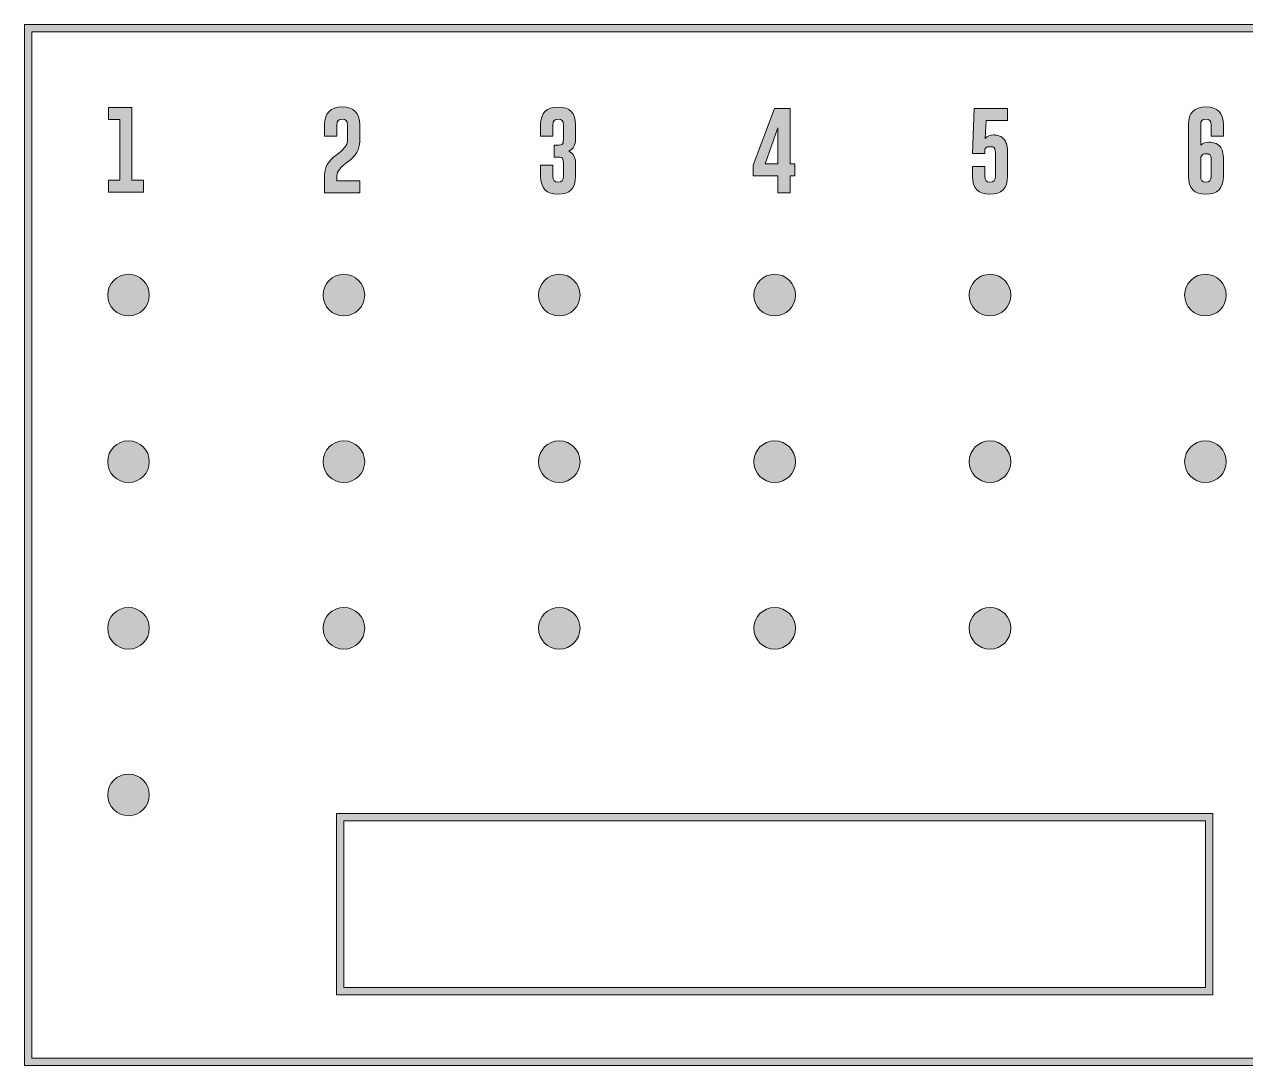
# Model space of a CAD drawing. Header units: inches. Extents: x 0 to 23.2, y -12.5 to 0.
# Drawn here: x 0 to 14.67, y -12.5 to 0 of the extents above; entities that cross this region are included whole.
import ezdxf

# ---------------------------------------------------------------- set-up
doc = ezdxf.new("R2010")
doc.units = ezdxf.units.IN
doc.header["$MEASUREMENT"] = 0
for name, color, linetype in [('Concentration', 7, 'Continuous'), ('Dots', 7, 'Continuous'), ('Numbers', 7, 'Continuous')]:
    doc.layers.add(name, color=color, linetype=linetype)

# ---------------------------------------------------------------- blocks, each defined once
blk = doc.blocks.new('block 2')
at = {"layer": 'Numbers', "true_color": 0x231f20}
h = blk.add_hatch(color=250, dxfattribs=at)
h.dxf.hatch_style = 2
h.paths.add_polyline_path([(1.292, -0.998), (1.292, -1.868), (1.429, -1.868), (1.429, -2.012), (1.008, -2.012), (1.008, -1.868), (1.145, -1.868), (1.145, -1.142), (1.008, -1.142), (1.008, -0.998)])
at = {"layer": 'Numbers', "lineweight": 0}
blk.add_lwpolyline([(1.292, -0.998), (1.292, -1.868), (1.429, -1.868), (1.429, -2.012), (1.008, -2.012), (1.008, -1.868), (1.145, -1.868), (1.145, -1.142), (1.008, -1.142), (1.008, -0.998), (1.292, -0.998)], dxfattribs=at)
blk = doc.blocks.new('block 3')
at = {"layer": 'Numbers', "true_color": 0x231f20}
h = blk.add_hatch(color=250, dxfattribs=at)
h.dxf.hatch_style = 2
edge = h.paths.add_edge_path()
edge.add_spline(control_points=[(3.606, -1.804), (3.606, -1.713), (3.652, -1.634), (3.743, -1.569), (3.834, -1.504), (3.88, -1.449), (3.88, -1.403), (3.88, -1.403), (3.88, -1.204), (3.88, -1.204), (3.88, -1.159), (3.859, -1.136), (3.817, -1.136), (3.817, -1.136), (3.816, -1.136), (3.816, -1.136), (3.774, -1.136), (3.753, -1.159), (3.753, -1.204), (3.753, -1.204), (3.753, -1.34), (3.753, -1.34), (3.753, -1.34), (3.606, -1.34), (3.606, -1.34), (3.606, -1.34), (3.606, -1.204), (3.606, -1.204), (3.606, -1.062), (3.676, -0.991), (3.816, -0.991), (3.956, -0.991), (4.027, -1.062), (4.027, -1.204), (4.027, -1.204), (4.027, -1.407), (4.027, -1.407), (4.027, -1.5), (3.981, -1.579), (3.89, -1.645), (3.798, -1.71), (3.753, -1.767), (3.753, -1.816), (3.753, -1.816), (3.753, -1.877), (3.753, -1.877), (3.753, -1.877), (4.027, -1.877), (4.027, -1.877), (4.027, -1.877), (4.027, -2.021), (4.027, -2.021), (4.027, -2.021), (3.606, -2.021), (3.606, -2.021), (3.606, -2.021), (3.606, -1.804), (3.606, -1.804)], knot_values=[0, 0, 0, 0, 1, 1, 1, 2, 2, 2, 3, 3, 3, 4, 4, 4, 5, 5, 5, 6, 6, 6, 7, 7, 7, 8, 8, 8, 9, 9, 9, 10, 10, 10, 11, 11, 11, 12, 12, 12, 13, 13, 13, 14, 14, 14, 15, 15, 15, 16, 16, 16, 17, 17, 17, 18, 18, 18, 19, 19, 19, 19], degree=3, periodic=1)
at = {"layer": 'Numbers', "lineweight": 0}
blk.add_open_spline([(3.606, -1.804), (3.606, -1.713), (3.652, -1.634), (3.743, -1.569), (3.834, -1.504), (3.88, -1.449), (3.88, -1.403), (3.88, -1.403), (3.88, -1.204), (3.88, -1.204), (3.88, -1.159), (3.859, -1.136), (3.817, -1.136), (3.817, -1.136), (3.816, -1.136), (3.816, -1.136), (3.774, -1.136), (3.753, -1.159), (3.753, -1.204), (3.753, -1.204), (3.753, -1.34), (3.753, -1.34), (3.753, -1.34), (3.606, -1.34), (3.606, -1.34), (3.606, -1.34), (3.606, -1.204), (3.606, -1.204), (3.606, -1.062), (3.676, -0.991), (3.816, -0.991), (3.956, -0.991), (4.027, -1.062), (4.027, -1.204), (4.027, -1.204), (4.027, -1.407), (4.027, -1.407), (4.027, -1.5), (3.981, -1.579), (3.89, -1.645), (3.798, -1.71), (3.753, -1.767), (3.753, -1.816), (3.753, -1.816), (3.753, -1.877), (3.753, -1.877), (3.753, -1.877), (4.027, -1.877), (4.027, -1.877), (4.027, -1.877), (4.027, -2.021), (4.027, -2.021), (4.027, -2.021), (3.606, -2.021), (3.606, -2.021), (3.606, -2.021), (3.606, -1.804), (3.606, -1.804)], degree=3, knots=[0, 0, 0, 0, 1, 1, 1, 2, 2, 2, 3, 3, 3, 4, 4, 4, 5, 5, 5, 6, 6, 6, 7, 7, 7, 8, 8, 8, 9, 9, 9, 10, 10, 10, 11, 11, 11, 12, 12, 12, 13, 13, 13, 14, 14, 14, 15, 15, 15, 16, 16, 16, 17, 17, 17, 18, 18, 18, 19, 19, 19, 19], dxfattribs=at)
blk = doc.blocks.new('block 4')
at = {"layer": 'Numbers', "true_color": 0x231f20}
h = blk.add_hatch(color=250, dxfattribs=at)
h.dxf.hatch_style = 2
edge = h.paths.add_edge_path()
edge.add_spline(control_points=[(6.474, -1.204), (6.474, -1.159), (6.453, -1.136), (6.41, -1.136), (6.41, -1.136), (6.409, -1.136), (6.409, -1.136), (6.367, -1.136), (6.346, -1.159), (6.346, -1.204), (6.346, -1.204), (6.346, -1.34), (6.346, -1.34), (6.346, -1.34), (6.2, -1.34), (6.2, -1.34), (6.2, -1.34), (6.2, -1.204), (6.2, -1.204), (6.2, -1.063), (6.27, -0.992), (6.41, -0.992), (6.55, -0.992), (6.62, -1.063), (6.62, -1.204), (6.62, -1.204), (6.62, -1.381), (6.62, -1.381), (6.62, -1.447), (6.594, -1.494), (6.54, -1.522), (6.594, -1.549), (6.62, -1.596), (6.62, -1.663), (6.62, -1.663), (6.62, -1.825), (6.62, -1.825), (6.62, -1.967), (6.55, -2.038), (6.41, -2.038), (6.27, -2.038), (6.2, -1.967), (6.2, -1.825), (6.2, -1.825), (6.2, -1.689), (6.2, -1.689), (6.2, -1.689), (6.346, -1.689), (6.346, -1.689), (6.346, -1.689), (6.346, -1.825), (6.346, -1.825), (6.346, -1.87), (6.367, -1.893), (6.409, -1.893), (6.409, -1.893), (6.41, -1.893), (6.41, -1.893), (6.453, -1.893), (6.474, -1.87), (6.474, -1.825), (6.474, -1.825), (6.474, -1.663), (6.474, -1.663), (6.474, -1.626), (6.466, -1.604), (6.451, -1.597), (6.443, -1.594), (6.43, -1.592), (6.413, -1.592), (6.413, -1.592), (6.364, -1.592), (6.364, -1.592), (6.364, -1.592), (6.364, -1.448), (6.364, -1.448), (6.364, -1.448), (6.424, -1.448), (6.424, -1.448), (6.438, -1.448), (6.448, -1.446), (6.455, -1.442), (6.468, -1.434), (6.474, -1.414), (6.474, -1.38), (6.474, -1.38), (6.474, -1.204), (6.474, -1.204)], knot_values=[0, 0, 0, 0, 1, 1, 1, 2, 2, 2, 3, 3, 3, 4, 4, 4, 5, 5, 5, 6, 6, 6, 7, 7, 7, 8, 8, 8, 9, 9, 9, 10, 10, 10, 11, 11, 11, 12, 12, 12, 13, 13, 13, 14, 14, 14, 15, 15, 15, 16, 16, 16, 17, 17, 17, 18, 18, 18, 19, 19, 19, 20, 20, 20, 21, 21, 21, 22, 22, 22, 23, 23, 23, 24, 24, 24, 25, 25, 25, 26, 26, 26, 27, 27, 27, 28, 28, 28, 29, 29, 29, 29], degree=3, periodic=1)
at = {"layer": 'Numbers', "lineweight": 0}
blk.add_open_spline([(6.474, -1.204), (6.474, -1.159), (6.453, -1.136), (6.41, -1.136), (6.41, -1.136), (6.409, -1.136), (6.409, -1.136), (6.367, -1.136), (6.346, -1.159), (6.346, -1.204), (6.346, -1.204), (6.346, -1.34), (6.346, -1.34), (6.346, -1.34), (6.2, -1.34), (6.2, -1.34), (6.2, -1.34), (6.2, -1.204), (6.2, -1.204), (6.2, -1.063), (6.27, -0.992), (6.41, -0.992), (6.55, -0.992), (6.62, -1.063), (6.62, -1.204), (6.62, -1.204), (6.62, -1.381), (6.62, -1.381), (6.62, -1.447), (6.594, -1.494), (6.54, -1.522), (6.594, -1.549), (6.62, -1.596), (6.62, -1.663), (6.62, -1.663), (6.62, -1.825), (6.62, -1.825), (6.62, -1.967), (6.55, -2.038), (6.41, -2.038), (6.27, -2.038), (6.2, -1.967), (6.2, -1.825), (6.2, -1.825), (6.2, -1.689), (6.2, -1.689), (6.2, -1.689), (6.346, -1.689), (6.346, -1.689), (6.346, -1.689), (6.346, -1.825), (6.346, -1.825), (6.346, -1.87), (6.367, -1.893), (6.409, -1.893), (6.409, -1.893), (6.41, -1.893), (6.41, -1.893), (6.453, -1.893), (6.474, -1.87), (6.474, -1.825), (6.474, -1.825), (6.474, -1.663), (6.474, -1.663), (6.474, -1.626), (6.466, -1.604), (6.451, -1.597), (6.443, -1.594), (6.43, -1.592), (6.413, -1.592), (6.413, -1.592), (6.364, -1.592), (6.364, -1.592), (6.364, -1.592), (6.364, -1.448), (6.364, -1.448), (6.364, -1.448), (6.424, -1.448), (6.424, -1.448), (6.438, -1.448), (6.448, -1.446), (6.455, -1.442), (6.468, -1.434), (6.474, -1.414), (6.474, -1.38), (6.474, -1.38), (6.474, -1.204), (6.474, -1.204)], degree=3, knots=[0, 0, 0, 0, 1, 1, 1, 2, 2, 2, 3, 3, 3, 4, 4, 4, 5, 5, 5, 6, 6, 6, 7, 7, 7, 8, 8, 8, 9, 9, 9, 10, 10, 10, 11, 11, 11, 12, 12, 12, 13, 13, 13, 14, 14, 14, 15, 15, 15, 16, 16, 16, 17, 17, 17, 18, 18, 18, 19, 19, 19, 20, 20, 20, 21, 21, 21, 22, 22, 22, 23, 23, 23, 24, 24, 24, 25, 25, 25, 26, 26, 26, 27, 27, 27, 28, 28, 28, 29, 29, 29, 29], dxfattribs=at)
blk = doc.blocks.new('block 5')
at = {"layer": 'Numbers', "true_color": 0x231f20}
h = blk.add_hatch(color=250, dxfattribs=at)
h.dxf.hatch_style = 2
h.paths.add_polyline_path([(9.196, -1.008), (9.196, -1.673), (9.253, -1.673), (9.253, -1.817), (9.196, -1.817), (9.196, -2.022), (9.05, -2.022), (9.05, -1.817), (8.754, -1.817), (8.754, -1.689), (9.01, -1.008)])
h.paths.add_polyline_path([(8.898, -1.673), (9.05, -1.673), (9.05, -1.242)])
at = {"layer": 'Numbers', "lineweight": 0}
for points in [[(9.196, -1.008), (9.196, -1.673), (9.253, -1.673), (9.253, -1.817), (9.196, -1.817), (9.196, -2.022), (9.05, -2.022), (9.05, -1.817), (8.754, -1.817), (8.754, -1.689), (9.01, -1.008), (9.196, -1.008)], [(8.898, -1.673), (9.05, -1.673), (9.05, -1.242), (8.898, -1.673)]]:
    blk.add_lwpolyline(points, dxfattribs=at)
blk = doc.blocks.new('block 6')
at = {"layer": 'Numbers', "true_color": 0x231f20}
h = blk.add_hatch(color=250, dxfattribs=at)
h.dxf.hatch_style = 2
edge = h.paths.add_edge_path()
edge.add_spline(control_points=[(11.662, -1.537), (11.662, -1.501), (11.654, -1.48), (11.639, -1.473), (11.631, -1.469), (11.617, -1.468), (11.599, -1.468), (11.595, -1.468), (11.59, -1.468), (11.585, -1.468), (11.555, -1.469), (11.539, -1.483), (11.535, -1.508), (11.535, -1.508), (11.534, -1.549), (11.534, -1.549), (11.534, -1.549), (11.388, -1.549), (11.388, -1.549), (11.388, -1.549), (11.409, -1.008), (11.409, -1.008), (11.409, -1.008), (11.808, -1.008), (11.808, -1.008), (11.808, -1.008), (11.808, -1.152), (11.808, -1.152), (11.808, -1.152), (11.55, -1.152), (11.55, -1.152), (11.55, -1.152), (11.54, -1.37), (11.54, -1.37), (11.564, -1.341), (11.598, -1.327), (11.641, -1.327), (11.647, -1.327), (11.653, -1.327), (11.659, -1.328), (11.71, -1.333), (11.749, -1.353), (11.775, -1.39), (11.797, -1.419), (11.808, -1.468), (11.808, -1.537), (11.808, -1.537), (11.808, -1.825), (11.808, -1.825), (11.808, -1.967), (11.738, -2.038), (11.597, -2.038), (11.458, -2.038), (11.388, -1.967), (11.388, -1.825), (11.388, -1.825), (11.388, -1.705), (11.388, -1.705), (11.388, -1.705), (11.534, -1.705), (11.534, -1.705), (11.534, -1.705), (11.534, -1.825), (11.534, -1.825), (11.534, -1.87), (11.555, -1.893), (11.597, -1.893), (11.597, -1.893), (11.598, -1.893), (11.598, -1.893), (11.64, -1.893), (11.662, -1.87), (11.662, -1.825), (11.662, -1.825), (11.662, -1.537), (11.662, -1.537)], knot_values=[0, 0, 0, 0, 1, 1, 1, 2, 2, 2, 3, 3, 3, 4, 4, 4, 5, 5, 5, 6, 6, 6, 7, 7, 7, 8, 8, 8, 9, 9, 9, 10, 10, 10, 11, 11, 11, 12, 12, 12, 13, 13, 13, 14, 14, 14, 15, 15, 15, 16, 16, 16, 17, 17, 17, 18, 18, 18, 19, 19, 19, 20, 20, 20, 21, 21, 21, 22, 22, 22, 23, 23, 23, 24, 24, 24, 25, 25, 25, 25], degree=3, periodic=1)
at = {"layer": 'Numbers', "lineweight": 0}
blk.add_open_spline([(11.662, -1.537), (11.662, -1.501), (11.654, -1.48), (11.639, -1.473), (11.631, -1.469), (11.617, -1.468), (11.599, -1.468), (11.595, -1.468), (11.59, -1.468), (11.585, -1.468), (11.555, -1.469), (11.539, -1.483), (11.535, -1.508), (11.535, -1.508), (11.534, -1.549), (11.534, -1.549), (11.534, -1.549), (11.388, -1.549), (11.388, -1.549), (11.388, -1.549), (11.409, -1.008), (11.409, -1.008), (11.409, -1.008), (11.808, -1.008), (11.808, -1.008), (11.808, -1.008), (11.808, -1.152), (11.808, -1.152), (11.808, -1.152), (11.55, -1.152), (11.55, -1.152), (11.55, -1.152), (11.54, -1.37), (11.54, -1.37), (11.564, -1.341), (11.598, -1.327), (11.641, -1.327), (11.647, -1.327), (11.653, -1.327), (11.659, -1.328), (11.71, -1.333), (11.749, -1.353), (11.775, -1.39), (11.797, -1.419), (11.808, -1.468), (11.808, -1.537), (11.808, -1.537), (11.808, -1.825), (11.808, -1.825), (11.808, -1.967), (11.738, -2.038), (11.597, -2.038), (11.458, -2.038), (11.388, -1.967), (11.388, -1.825), (11.388, -1.825), (11.388, -1.705), (11.388, -1.705), (11.388, -1.705), (11.534, -1.705), (11.534, -1.705), (11.534, -1.705), (11.534, -1.825), (11.534, -1.825), (11.534, -1.87), (11.555, -1.893), (11.597, -1.893), (11.597, -1.893), (11.598, -1.893), (11.598, -1.893), (11.64, -1.893), (11.662, -1.87), (11.662, -1.825), (11.662, -1.825), (11.662, -1.537), (11.662, -1.537)], degree=3, knots=[0, 0, 0, 0, 1, 1, 1, 2, 2, 2, 3, 3, 3, 4, 4, 4, 5, 5, 5, 6, 6, 6, 7, 7, 7, 8, 8, 8, 9, 9, 9, 10, 10, 10, 11, 11, 11, 12, 12, 12, 13, 13, 13, 14, 14, 14, 15, 15, 15, 16, 16, 16, 17, 17, 17, 18, 18, 18, 19, 19, 19, 20, 20, 20, 21, 21, 21, 22, 22, 22, 23, 23, 23, 24, 24, 24, 25, 25, 25, 25], dxfattribs=at)
blk = doc.blocks.new('block 7')
at = {"layer": 'Numbers', "true_color": 0x231f20}
h = blk.add_hatch(color=250, dxfattribs=at)
h.dxf.hatch_style = 2
edge = h.paths.add_edge_path()
edge.add_spline(control_points=[(14.128, -1.451), (14.155, -1.427), (14.188, -1.414), (14.228, -1.414), (14.236, -1.414), (14.243, -1.415), (14.251, -1.415), (14.297, -1.42), (14.334, -1.437), (14.361, -1.466), (14.388, -1.495), (14.401, -1.547), (14.401, -1.623), (14.401, -1.623), (14.401, -1.825), (14.401, -1.825), (14.401, -1.967), (14.331, -2.038), (14.191, -2.038), (14.051, -2.038), (13.981, -1.967), (13.981, -1.825), (13.981, -1.825), (13.981, -1.205), (13.981, -1.205), (13.981, -1.062), (14.051, -0.991), (14.191, -0.991), (14.331, -0.991), (14.401, -1.062), (14.401, -1.205), (14.401, -1.205), (14.401, -1.34), (14.401, -1.34), (14.401, -1.34), (14.255, -1.34), (14.255, -1.34), (14.255, -1.34), (14.255, -1.205), (14.255, -1.205), (14.255, -1.159), (14.234, -1.136), (14.192, -1.136), (14.192, -1.136), (14.191, -1.136), (14.191, -1.136), (14.149, -1.136), (14.128, -1.159), (14.128, -1.205), (14.128, -1.205), (14.128, -1.451), (14.128, -1.451)], knot_values=[0, 0, 0, 0, 1, 1, 1, 2, 2, 2, 3, 3, 3, 4, 4, 4, 5, 5, 5, 6, 6, 6, 7, 7, 7, 8, 8, 8, 9, 9, 9, 10, 10, 10, 11, 11, 11, 12, 12, 12, 13, 13, 13, 14, 14, 14, 15, 15, 15, 16, 16, 16, 17, 17, 17, 17], degree=3, periodic=1)
edge = h.paths.add_edge_path()
edge.add_spline(control_points=[(14.255, -1.623), (14.255, -1.587), (14.248, -1.566), (14.232, -1.56), (14.224, -1.556), (14.211, -1.554), (14.193, -1.554), (14.188, -1.554), (14.184, -1.554), (14.179, -1.554), (14.145, -1.556), (14.128, -1.579), (14.128, -1.623), (14.128, -1.623), (14.128, -1.825), (14.128, -1.825), (14.128, -1.87), (14.149, -1.893), (14.191, -1.893), (14.234, -1.893), (14.255, -1.87), (14.255, -1.825), (14.255, -1.825), (14.255, -1.623), (14.255, -1.623)], knot_values=[0, 0, 0, 0, 1, 1, 1, 2, 2, 2, 3, 3, 3, 4, 4, 4, 5, 5, 5, 6, 6, 6, 7, 7, 7, 8, 8, 8, 8], degree=3, periodic=1)
at = {"layer": 'Numbers', "lineweight": 0}
for points, knots in [([(14.128, -1.451), (14.155, -1.427), (14.188, -1.414), (14.228, -1.414), (14.236, -1.414), (14.243, -1.415), (14.251, -1.415), (14.297, -1.42), (14.334, -1.437), (14.361, -1.466), (14.388, -1.495), (14.401, -1.547), (14.401, -1.623), (14.401, -1.623), (14.401, -1.825), (14.401, -1.825), (14.401, -1.967), (14.331, -2.038), (14.191, -2.038), (14.051, -2.038), (13.981, -1.967), (13.981, -1.825), (13.981, -1.825), (13.981, -1.205), (13.981, -1.205), (13.981, -1.062), (14.051, -0.991), (14.191, -0.991), (14.331, -0.991), (14.401, -1.062), (14.401, -1.205), (14.401, -1.205), (14.401, -1.34), (14.401, -1.34), (14.401, -1.34), (14.255, -1.34), (14.255, -1.34), (14.255, -1.34), (14.255, -1.205), (14.255, -1.205), (14.255, -1.159), (14.234, -1.136), (14.192, -1.136), (14.192, -1.136), (14.191, -1.136), (14.191, -1.136), (14.149, -1.136), (14.128, -1.159), (14.128, -1.205), (14.128, -1.205), (14.128, -1.451), (14.128, -1.451)], [0, 0, 0, 0, 1, 1, 1, 2, 2, 2, 3, 3, 3, 4, 4, 4, 5, 5, 5, 6, 6, 6, 7, 7, 7, 8, 8, 8, 9, 9, 9, 10, 10, 10, 11, 11, 11, 12, 12, 12, 13, 13, 13, 14, 14, 14, 15, 15, 15, 16, 16, 16, 17, 17, 17, 17]), ([(14.255, -1.623), (14.255, -1.587), (14.248, -1.566), (14.232, -1.56), (14.224, -1.556), (14.211, -1.554), (14.193, -1.554), (14.188, -1.554), (14.184, -1.554), (14.179, -1.554), (14.145, -1.556), (14.128, -1.579), (14.128, -1.623), (14.128, -1.623), (14.128, -1.825), (14.128, -1.825), (14.128, -1.87), (14.149, -1.893), (14.191, -1.893), (14.234, -1.893), (14.255, -1.87), (14.255, -1.825), (14.255, -1.825), (14.255, -1.623), (14.255, -1.623)], [0, 0, 0, 0, 1, 1, 1, 2, 2, 2, 3, 3, 3, 4, 4, 4, 5, 5, 5, 6, 6, 6, 7, 7, 7, 8, 8, 8, 8])]:
    blk.add_open_spline(points, degree=3, knots=knots, dxfattribs=at)
blk = doc.blocks.new('block 11')
at = {"layer": 'Dots', "true_color": 0x231f20}
h = blk.add_hatch(color=250, dxfattribs=at)
h.dxf.hatch_style = 2
edge = h.paths.add_edge_path()
edge.add_spline(control_points=[(1.5, -3.25), (1.5, -3.388), (1.388, -3.5), (1.25, -3.5), (1.112, -3.5), (1, -3.388), (1, -3.25), (1, -3.112), (1.112, -3), (1.25, -3), (1.388, -3), (1.5, -3.112), (1.5, -3.25)], knot_values=[0, 0, 0, 0, 1, 1, 1, 2, 2, 2, 3, 3, 3, 4, 4, 4, 4], degree=3, periodic=1)
h = blk.add_hatch(color=250, dxfattribs=at)
h.dxf.hatch_style = 2
edge = h.paths.add_edge_path()
edge.add_spline(control_points=[(1.5, -5.25), (1.5, -5.388), (1.388, -5.5), (1.25, -5.5), (1.112, -5.5), (1, -5.388), (1, -5.25), (1, -5.112), (1.112, -5), (1.25, -5), (1.388, -5), (1.5, -5.112), (1.5, -5.25)], knot_values=[0, 0, 0, 0, 1, 1, 1, 2, 2, 2, 3, 3, 3, 4, 4, 4, 4], degree=3, periodic=1)
h = blk.add_hatch(color=250, dxfattribs=at)
h.dxf.hatch_style = 2
edge = h.paths.add_edge_path()
edge.add_spline(control_points=[(1.5, -7.25), (1.5, -7.388), (1.388, -7.5), (1.25, -7.5), (1.112, -7.5), (1, -7.388), (1, -7.25), (1, -7.112), (1.112, -7), (1.25, -7), (1.388, -7), (1.5, -7.112), (1.5, -7.25)], knot_values=[0, 0, 0, 0, 1, 1, 1, 2, 2, 2, 3, 3, 3, 4, 4, 4, 4], degree=3, periodic=1)
h = blk.add_hatch(color=250, dxfattribs=at)
h.dxf.hatch_style = 2
edge = h.paths.add_edge_path()
edge.add_spline(control_points=[(1.5, -9.25), (1.5, -9.388), (1.388, -9.5), (1.25, -9.5), (1.112, -9.5), (1, -9.388), (1, -9.25), (1, -9.112), (1.112, -9), (1.25, -9), (1.388, -9), (1.5, -9.112), (1.5, -9.25)], knot_values=[0, 0, 0, 0, 1, 1, 1, 2, 2, 2, 3, 3, 3, 4, 4, 4, 4], degree=3, periodic=1)
at = {"layer": 'Dots', "lineweight": 0}
for points in [[(1.5, -3.25), (1.5, -3.388), (1.388, -3.5), (1.25, -3.5), (1.112, -3.5), (1, -3.388), (1, -3.25), (1, -3.112), (1.112, -3), (1.25, -3), (1.388, -3), (1.5, -3.112), (1.5, -3.25)], [(1.5, -5.25), (1.5, -5.388), (1.388, -5.5), (1.25, -5.5), (1.112, -5.5), (1, -5.388), (1, -5.25), (1, -5.112), (1.112, -5), (1.25, -5), (1.388, -5), (1.5, -5.112), (1.5, -5.25)], [(1.5, -7.25), (1.5, -7.388), (1.388, -7.5), (1.25, -7.5), (1.112, -7.5), (1, -7.388), (1, -7.25), (1, -7.112), (1.112, -7), (1.25, -7), (1.388, -7), (1.5, -7.112), (1.5, -7.25)], [(1.5, -9.25), (1.5, -9.388), (1.388, -9.5), (1.25, -9.5), (1.112, -9.5), (1, -9.388), (1, -9.25), (1, -9.112), (1.112, -9), (1.25, -9), (1.388, -9), (1.5, -9.112), (1.5, -9.25)]]:
    blk.add_open_spline(points, degree=3, knots=[0, 0, 0, 0, 1, 1, 1, 2, 2, 2, 3, 3, 3, 4, 4, 4, 4], dxfattribs=at)
blk = doc.blocks.new('block 12')
at = {"layer": 'Dots', "true_color": 0x231f20}
h = blk.add_hatch(color=250, dxfattribs=at)
h.dxf.hatch_style = 2
edge = h.paths.add_edge_path()
edge.add_spline(control_points=[(4.087, -3.25), (4.087, -3.388), (3.975, -3.5), (3.837, -3.5), (3.699, -3.5), (3.587, -3.388), (3.587, -3.25), (3.587, -3.112), (3.699, -3), (3.837, -3), (3.975, -3), (4.087, -3.112), (4.087, -3.25)], knot_values=[0, 0, 0, 0, 1, 1, 1, 2, 2, 2, 3, 3, 3, 4, 4, 4, 4], degree=3, periodic=1)
h = blk.add_hatch(color=250, dxfattribs=at)
h.dxf.hatch_style = 2
edge = h.paths.add_edge_path()
edge.add_spline(control_points=[(4.087, -5.25), (4.087, -5.388), (3.975, -5.5), (3.837, -5.5), (3.699, -5.5), (3.587, -5.388), (3.587, -5.25), (3.587, -5.112), (3.699, -5), (3.837, -5), (3.975, -5), (4.087, -5.112), (4.087, -5.25)], knot_values=[0, 0, 0, 0, 1, 1, 1, 2, 2, 2, 3, 3, 3, 4, 4, 4, 4], degree=3, periodic=1)
h = blk.add_hatch(color=250, dxfattribs=at)
h.dxf.hatch_style = 2
edge = h.paths.add_edge_path()
edge.add_spline(control_points=[(4.087, -7.25), (4.087, -7.388), (3.975, -7.5), (3.837, -7.5), (3.699, -7.5), (3.587, -7.388), (3.587, -7.25), (3.587, -7.112), (3.699, -7), (3.837, -7), (3.975, -7), (4.087, -7.112), (4.087, -7.25)], knot_values=[0, 0, 0, 0, 1, 1, 1, 2, 2, 2, 3, 3, 3, 4, 4, 4, 4], degree=3, periodic=1)
at = {"layer": 'Dots', "lineweight": 0}
for points in [[(4.087, -3.25), (4.087, -3.388), (3.975, -3.5), (3.837, -3.5), (3.699, -3.5), (3.587, -3.388), (3.587, -3.25), (3.587, -3.112), (3.699, -3), (3.837, -3), (3.975, -3), (4.087, -3.112), (4.087, -3.25)], [(4.087, -5.25), (4.087, -5.388), (3.975, -5.5), (3.837, -5.5), (3.699, -5.5), (3.587, -5.388), (3.587, -5.25), (3.587, -5.112), (3.699, -5), (3.837, -5), (3.975, -5), (4.087, -5.112), (4.087, -5.25)], [(4.087, -7.25), (4.087, -7.388), (3.975, -7.5), (3.837, -7.5), (3.699, -7.5), (3.587, -7.388), (3.587, -7.25), (3.587, -7.112), (3.699, -7), (3.837, -7), (3.975, -7), (4.087, -7.112), (4.087, -7.25)]]:
    blk.add_open_spline(points, degree=3, knots=[0, 0, 0, 0, 1, 1, 1, 2, 2, 2, 3, 3, 3, 4, 4, 4, 4], dxfattribs=at)
blk = doc.blocks.new('block 13')
at = {"layer": 'Dots', "true_color": 0x231f20}
h = blk.add_hatch(color=250, dxfattribs=at)
h.dxf.hatch_style = 2
edge = h.paths.add_edge_path()
edge.add_spline(control_points=[(6.674, -3.25), (6.674, -3.388), (6.562, -3.5), (6.424, -3.5), (6.286, -3.5), (6.174, -3.388), (6.174, -3.25), (6.174, -3.112), (6.286, -3), (6.424, -3), (6.562, -3), (6.674, -3.112), (6.674, -3.25)], knot_values=[0, 0, 0, 0, 1, 1, 1, 2, 2, 2, 3, 3, 3, 4, 4, 4, 4], degree=3, periodic=1)
h = blk.add_hatch(color=250, dxfattribs=at)
h.dxf.hatch_style = 2
edge = h.paths.add_edge_path()
edge.add_spline(control_points=[(6.674, -5.25), (6.674, -5.388), (6.562, -5.5), (6.424, -5.5), (6.286, -5.5), (6.174, -5.388), (6.174, -5.25), (6.174, -5.112), (6.286, -5), (6.424, -5), (6.562, -5), (6.674, -5.112), (6.674, -5.25)], knot_values=[0, 0, 0, 0, 1, 1, 1, 2, 2, 2, 3, 3, 3, 4, 4, 4, 4], degree=3, periodic=1)
h = blk.add_hatch(color=250, dxfattribs=at)
h.dxf.hatch_style = 2
edge = h.paths.add_edge_path()
edge.add_spline(control_points=[(6.674, -7.25), (6.674, -7.388), (6.562, -7.5), (6.424, -7.5), (6.286, -7.5), (6.174, -7.388), (6.174, -7.25), (6.174, -7.112), (6.286, -7), (6.424, -7), (6.562, -7), (6.674, -7.112), (6.674, -7.25)], knot_values=[0, 0, 0, 0, 1, 1, 1, 2, 2, 2, 3, 3, 3, 4, 4, 4, 4], degree=3, periodic=1)
at = {"layer": 'Dots', "lineweight": 0}
for points in [[(6.674, -3.25), (6.674, -3.388), (6.562, -3.5), (6.424, -3.5), (6.286, -3.5), (6.174, -3.388), (6.174, -3.25), (6.174, -3.112), (6.286, -3), (6.424, -3), (6.562, -3), (6.674, -3.112), (6.674, -3.25)], [(6.674, -5.25), (6.674, -5.388), (6.562, -5.5), (6.424, -5.5), (6.286, -5.5), (6.174, -5.388), (6.174, -5.25), (6.174, -5.112), (6.286, -5), (6.424, -5), (6.562, -5), (6.674, -5.112), (6.674, -5.25)], [(6.674, -7.25), (6.674, -7.388), (6.562, -7.5), (6.424, -7.5), (6.286, -7.5), (6.174, -7.388), (6.174, -7.25), (6.174, -7.112), (6.286, -7), (6.424, -7), (6.562, -7), (6.674, -7.112), (6.674, -7.25)]]:
    blk.add_open_spline(points, degree=3, knots=[0, 0, 0, 0, 1, 1, 1, 2, 2, 2, 3, 3, 3, 4, 4, 4, 4], dxfattribs=at)
blk = doc.blocks.new('block 14')
at = {"layer": 'Dots', "true_color": 0x231f20}
h = blk.add_hatch(color=250, dxfattribs=at)
h.dxf.hatch_style = 2
edge = h.paths.add_edge_path()
edge.add_spline(control_points=[(9.261, -3.25), (9.261, -3.388), (9.149, -3.5), (9.011, -3.5), (8.873, -3.5), (8.761, -3.388), (8.761, -3.25), (8.761, -3.112), (8.873, -3), (9.011, -3), (9.149, -3), (9.261, -3.112), (9.261, -3.25)], knot_values=[0, 0, 0, 0, 1, 1, 1, 2, 2, 2, 3, 3, 3, 4, 4, 4, 4], degree=3, periodic=1)
h = blk.add_hatch(color=250, dxfattribs=at)
h.dxf.hatch_style = 2
edge = h.paths.add_edge_path()
edge.add_spline(control_points=[(9.261, -5.25), (9.261, -5.388), (9.149, -5.5), (9.011, -5.5), (8.873, -5.5), (8.761, -5.388), (8.761, -5.25), (8.761, -5.112), (8.873, -5), (9.011, -5), (9.149, -5), (9.261, -5.112), (9.261, -5.25)], knot_values=[0, 0, 0, 0, 1, 1, 1, 2, 2, 2, 3, 3, 3, 4, 4, 4, 4], degree=3, periodic=1)
h = blk.add_hatch(color=250, dxfattribs=at)
h.dxf.hatch_style = 2
edge = h.paths.add_edge_path()
edge.add_spline(control_points=[(9.261, -7.25), (9.261, -7.388), (9.149, -7.5), (9.011, -7.5), (8.873, -7.5), (8.761, -7.388), (8.761, -7.25), (8.761, -7.112), (8.873, -7), (9.011, -7), (9.149, -7), (9.261, -7.112), (9.261, -7.25)], knot_values=[0, 0, 0, 0, 1, 1, 1, 2, 2, 2, 3, 3, 3, 4, 4, 4, 4], degree=3, periodic=1)
at = {"layer": 'Dots', "lineweight": 0}
for points in [[(9.261, -3.25), (9.261, -3.388), (9.149, -3.5), (9.011, -3.5), (8.873, -3.5), (8.761, -3.388), (8.761, -3.25), (8.761, -3.112), (8.873, -3), (9.011, -3), (9.149, -3), (9.261, -3.112), (9.261, -3.25)], [(9.261, -5.25), (9.261, -5.388), (9.149, -5.5), (9.011, -5.5), (8.873, -5.5), (8.761, -5.388), (8.761, -5.25), (8.761, -5.112), (8.873, -5), (9.011, -5), (9.149, -5), (9.261, -5.112), (9.261, -5.25)], [(9.261, -7.25), (9.261, -7.388), (9.149, -7.5), (9.011, -7.5), (8.873, -7.5), (8.761, -7.388), (8.761, -7.25), (8.761, -7.112), (8.873, -7), (9.011, -7), (9.149, -7), (9.261, -7.112), (9.261, -7.25)]]:
    blk.add_open_spline(points, degree=3, knots=[0, 0, 0, 0, 1, 1, 1, 2, 2, 2, 3, 3, 3, 4, 4, 4, 4], dxfattribs=at)
blk = doc.blocks.new('block 15')
at = {"layer": 'Dots', "true_color": 0x231f20}
h = blk.add_hatch(color=250, dxfattribs=at)
h.dxf.hatch_style = 2
edge = h.paths.add_edge_path()
edge.add_spline(control_points=[(11.848, -3.25), (11.848, -3.388), (11.736, -3.5), (11.598, -3.5), (11.46, -3.5), (11.348, -3.388), (11.348, -3.25), (11.348, -3.112), (11.46, -3), (11.598, -3), (11.736, -3), (11.848, -3.112), (11.848, -3.25)], knot_values=[0, 0, 0, 0, 1, 1, 1, 2, 2, 2, 3, 3, 3, 4, 4, 4, 4], degree=3, periodic=1)
h = blk.add_hatch(color=250, dxfattribs=at)
h.dxf.hatch_style = 2
edge = h.paths.add_edge_path()
edge.add_spline(control_points=[(11.848, -5.25), (11.848, -5.388), (11.736, -5.5), (11.598, -5.5), (11.46, -5.5), (11.348, -5.388), (11.348, -5.25), (11.348, -5.112), (11.46, -5), (11.598, -5), (11.736, -5), (11.848, -5.112), (11.848, -5.25)], knot_values=[0, 0, 0, 0, 1, 1, 1, 2, 2, 2, 3, 3, 3, 4, 4, 4, 4], degree=3, periodic=1)
h = blk.add_hatch(color=250, dxfattribs=at)
h.dxf.hatch_style = 2
edge = h.paths.add_edge_path()
edge.add_spline(control_points=[(11.848, -7.25), (11.848, -7.388), (11.736, -7.5), (11.598, -7.5), (11.46, -7.5), (11.348, -7.388), (11.348, -7.25), (11.348, -7.112), (11.46, -7), (11.598, -7), (11.736, -7), (11.848, -7.112), (11.848, -7.25)], knot_values=[0, 0, 0, 0, 1, 1, 1, 2, 2, 2, 3, 3, 3, 4, 4, 4, 4], degree=3, periodic=1)
at = {"layer": 'Dots', "lineweight": 0}
for points in [[(11.848, -3.25), (11.848, -3.388), (11.736, -3.5), (11.598, -3.5), (11.46, -3.5), (11.348, -3.388), (11.348, -3.25), (11.348, -3.112), (11.46, -3), (11.598, -3), (11.736, -3), (11.848, -3.112), (11.848, -3.25)], [(11.848, -5.25), (11.848, -5.388), (11.736, -5.5), (11.598, -5.5), (11.46, -5.5), (11.348, -5.388), (11.348, -5.25), (11.348, -5.112), (11.46, -5), (11.598, -5), (11.736, -5), (11.848, -5.112), (11.848, -5.25)], [(11.848, -7.25), (11.848, -7.388), (11.736, -7.5), (11.598, -7.5), (11.46, -7.5), (11.348, -7.388), (11.348, -7.25), (11.348, -7.112), (11.46, -7), (11.598, -7), (11.736, -7), (11.848, -7.112), (11.848, -7.25)]]:
    blk.add_open_spline(points, degree=3, knots=[0, 0, 0, 0, 1, 1, 1, 2, 2, 2, 3, 3, 3, 4, 4, 4, 4], dxfattribs=at)
blk = doc.blocks.new('block 16')
at = {"layer": 'Dots', "true_color": 0x231f20}
h = blk.add_hatch(color=250, dxfattribs=at)
h.dxf.hatch_style = 2
edge = h.paths.add_edge_path()
edge.add_spline(control_points=[(14.435, -3.25), (14.435, -3.388), (14.323, -3.5), (14.185, -3.5), (14.047, -3.5), (13.935, -3.388), (13.935, -3.25), (13.935, -3.112), (14.047, -3), (14.185, -3), (14.323, -3), (14.435, -3.112), (14.435, -3.25)], knot_values=[0, 0, 0, 0, 1, 1, 1, 2, 2, 2, 3, 3, 3, 4, 4, 4, 4], degree=3, periodic=1)
h = blk.add_hatch(color=250, dxfattribs=at)
h.dxf.hatch_style = 2
edge = h.paths.add_edge_path()
edge.add_spline(control_points=[(14.435, -5.25), (14.435, -5.388), (14.323, -5.5), (14.185, -5.5), (14.047, -5.5), (13.935, -5.388), (13.935, -5.25), (13.935, -5.112), (14.047, -5), (14.185, -5), (14.323, -5), (14.435, -5.112), (14.435, -5.25)], knot_values=[0, 0, 0, 0, 1, 1, 1, 2, 2, 2, 3, 3, 3, 4, 4, 4, 4], degree=3, periodic=1)
at = {"layer": 'Dots', "lineweight": 0}
for points in [[(14.435, -3.25), (14.435, -3.388), (14.323, -3.5), (14.185, -3.5), (14.047, -3.5), (13.935, -3.388), (13.935, -3.25), (13.935, -3.112), (14.047, -3), (14.185, -3), (14.323, -3), (14.435, -3.112), (14.435, -3.25)], [(14.435, -5.25), (14.435, -5.388), (14.323, -5.5), (14.185, -5.5), (14.047, -5.5), (13.935, -5.388), (13.935, -5.25), (13.935, -5.112), (14.047, -5), (14.185, -5), (14.323, -5), (14.435, -5.112), (14.435, -5.25)]]:
    blk.add_open_spline(points, degree=3, knots=[0, 0, 0, 0, 1, 1, 1, 2, 2, 2, 3, 3, 3, 4, 4, 4, 4], dxfattribs=at)
blk = doc.blocks.new('block 17')
at = {"layer": 'Dots', "true_color": 0x231f20}
h = blk.add_hatch(color=250, dxfattribs=at)
h.dxf.hatch_style = 2
h.paths.add_polyline_path([(14.273, -9.474), (14.185, -9.474), (3.837, -9.474), (3.749, -9.474), (3.749, -9.562), (3.749, -11.562), (3.749, -11.65), (3.837, -11.65), (14.185, -11.65), (14.273, -11.65), (14.273, -11.562), (14.273, -9.562)])
h.paths.add_polyline_path([(14.185, -9.562), (14.185, -11.562), (3.837, -11.562), (3.837, -9.562)])
at = {"layer": 'Dots', "lineweight": 0}
for points in [[(14.273, -9.474), (14.185, -9.474), (3.837, -9.474), (3.749, -9.474), (3.749, -9.562), (3.749, -11.562), (3.749, -11.65), (3.837, -11.65), (14.185, -11.65), (14.273, -11.65), (14.273, -11.562), (14.273, -9.562), (14.273, -9.474), (14.273, -9.474)], [(14.185, -9.562), (14.185, -11.562), (3.837, -11.562), (3.837, -9.562), (14.185, -9.562)]]:
    blk.add_lwpolyline(points, dxfattribs=at)
blk = doc.blocks.new('block 19')
at = {"layer": 'Concentration', "true_color": 0x231f20}
h = blk.add_hatch(color=250, dxfattribs=at)
h.dxf.hatch_style = 2
h.paths.add_polyline_path([(23.25, 0), (0, 0), (0, -12.5), (23.25, -12.5)])
h.paths.add_polyline_path([(23.162, -0.088), (23.162, -12.412), (0.088, -12.412), (0.088, -0.088)])
at = {"layer": 'Concentration', "lineweight": 0}
for points in [[(23.25, 0), (0, 0), (0, -12.5), (23.25, -12.5), (23.25, 0), (23.25, 0)], [(23.162, -0.088), (23.162, -12.412), (0.088, -12.412), (0.088, -0.088), (23.162, -0.088)]]:
    blk.add_lwpolyline(points, dxfattribs=at)

msp = doc.modelspace()

# ---------------------------------------------------------------- block references
at = {"layer": 'Concentration'}
msp.add_blockref('block 19', (0, 0), dxfattribs=at)
at = {"layer": 'Dots'}
for name in ['block 11', 'block 12', 'block 13', 'block 14', 'block 15', 'block 16', 'block 17']:
    msp.add_blockref(name, (0, 0), dxfattribs=at)
at = {"layer": 'Numbers'}
for name in ['block 2', 'block 3', 'block 4', 'block 5', 'block 6', 'block 7']:
    msp.add_blockref(name, (0, 0), dxfattribs=at)

doc.saveas('drawing.dxf')
